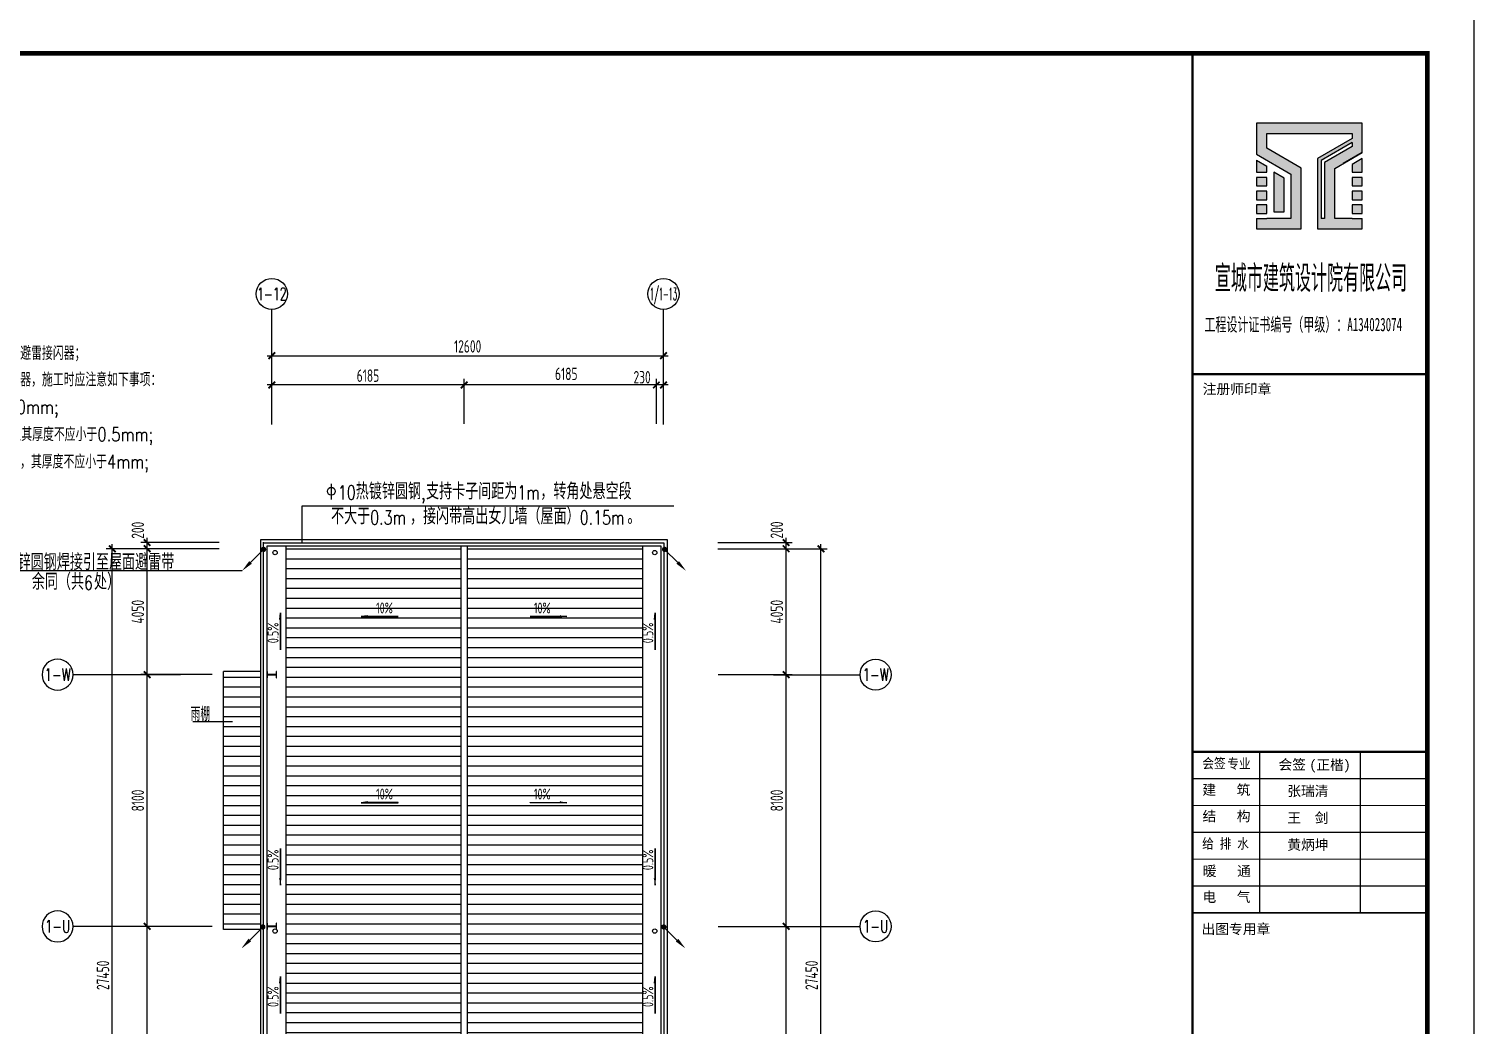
# Model space of a CAD drawing. Extents: x 696723 to 884653, y 341097 to 591307.
# Drawn here: x 792666 to 839159, y 411435 to 443488 of the extents above; entities that cross this region are included whole.
import ezdxf
from ezdxf.enums import TextEntityAlignment as Align

# ---------------------------------------------------------------- set-up
doc = ezdxf.new("R2010")
doc.units = 0
doc.header["$LTSCALE"] = 1000
doc.linetypes.add('30', pattern=[0])
doc.layers.get('0').update_dxf_attribs({"linetype": 'CONTINUOUS'})
doc.layers.get('Defpoints').update_dxf_attribs({"linetype": 'CONTINUOUS'})
for name, color, linetype in [('AXIS', 253, '30'), ('AXIS_NUM', 7, 'CONTINUOUS'), ('BEAM_CON', 3, 'CONTINUOUS'), ('BZ_标准图框', 7, 'CONTINUOUS'), ('DIM', 3, 'CONTINUOUS'), ('E-BL', 1, 'TG_×'), ('E-BZ', 4, 'CONTINUOUS'), ('LWIRE', 4, 'CONTINUOUS'), ('TEL_TEXT', 7, 'CONTINUOUS'), ('TK(图框线)', 45, 'CONTINUOUS'), ('图层3', 7, 'CONTINUOUS'), ('梁原位标注竖向', 7, 'CONTINUOUS')]:
    doc.layers.add(name, color=color, linetype=linetype)
doc.styles.add('_TEL_DIM', font='SIMPLEX', dxfattribs={"width": 0.8, "height": 3.5, "bigfont": 'HZTXT'})
doc.styles.add('HT', font='simhei.ttf')
doc.styles.add('TSSD_Axis', font='Complex.shx', dxfattribs={"width": 0.7, "bigfont": 'hztxt.shx'})
doc.styles.add('TSSD_Dimension', font='Tssdeng.shx', dxfattribs={"width": 0.7, "bigfont": 'hztxt.shx'})
doc.linetypes.add('TG_×', pattern='A,2,["×",_TEL_DIM,S=0.1,R=0,X=0,Y=-0.13],0', length=2)
doc.dimstyles.new('TSSD_100_100$0', dxfattribs={"dimtxt": 300, "dimasz": 100, "dimexe": 100, "dimexo": 300, "dimgap": 100, "dimtad": 1, "dimdec": 0, "dimzin": 0, "dimdsep": 46, "dimtxsty": 'TSSD_Dimension', "dimblk": 'ARCHTICK', "dimcen": 0, "dimdle": 100, "dimclrd": 3, "dimclre": 3, "dimclrt": 7, "dimazin": 0, "dimtfac": 1, "dimtdec": 0, "dimtix": 1, "dimtmove": 2, "dimatfit": 3, "dimldrblk": 'ARCHTICK', "dimfxl": 1, "dimtolj": 1, "dimtzin": 0, "dimarcsym": 0})
pattern_1 = [(0, (828212.65, 454064.3), (9e-14, 317.5), [])]

# ---------------------------------------------------------------- blocks, each defined once
blk = doc.blocks.new('ts_axno')
at = {"color": 0, "linetype": 'ByBlock', "lineweight": -2}
blk.add_circle((0, 0), 0.5, dxfattribs=at)
at = {"color": 0, "linetype": 'ByBlock', "lineweight": -2, "style": 'TSSD_Axis', "width": 0.7}
blk.add_attdef('A', text='', height=0.6, dxfattribs=at).set_placement((0, 0), align=Align.MIDDLE_CENTER)
blk = doc.blocks.new('_ArchTick')
at = {"color": 0, "linetype": 'ByBlock', "const_width": 0.4}
blk.add_lwpolyline([(-0.71, -0.71), (0.71, 0.71)], dxfattribs=at)
blk = doc.blocks.new('*D39')
at = {"layer": 'Defpoints', "color": 0}
for p in [(814435, 414611), (817026, 414611), (814435, 406511)]:
    blk.add_point(p, dxfattribs=at)
at = {"layer": 'DIM', "color": 3, "lineweight": -2}
for p, q in [((817026, 406361), (817026, 414761)), ((814835, 414611), (817226, 414611)), ((814835, 406511), (817226, 406511))]:
    blk.add_line(p, q, dxfattribs=at)
at = {"layer": 'DIM', "color": 3, "lineweight": -2, "xscale": 150, "yscale": 150, "zscale": 150}
for p, rotation in [((817026, 414611), 90), ((817026, 406511), 270)]:
    blk.add_blockref('_ArchTick', p, dxfattribs=dict(at, rotation=rotation))
at = {"layer": 'DIM', "color": 7, "insert": (816726, 410561), "char_height": 400, "attachment_point": 5, "rotation": 90, "style": 'TSSD_Dimension'}
blk.add_mtext('\\A1;8100', dxfattribs=at)
blk = doc.blocks.new('*D40')
at = {"layer": 'Defpoints', "color": 0}
for p in [(814435, 422711), (817026, 422711), (814435, 414611)]:
    blk.add_point(p, dxfattribs=at)
at = {"layer": 'DIM', "color": 3, "lineweight": -2}
for p, q in [((814835, 422711), (817226, 422711)), ((817026, 414461), (817026, 422861)), ((814835, 414611), (817226, 414611))]:
    blk.add_line(p, q, dxfattribs=at)
at = {"layer": 'DIM', "color": 3, "lineweight": -2, "xscale": 150, "yscale": 150, "zscale": 150}
for p, rotation in [((817026, 422711), 90), ((817026, 414611), 270)]:
    blk.add_blockref('_ArchTick', p, dxfattribs=dict(at, rotation=rotation))
at = {"layer": 'DIM', "color": 7, "insert": (816726, 418661), "char_height": 400, "attachment_point": 5, "rotation": 90, "style": 'TSSD_Dimension'}
blk.add_mtext('\\A1;8100', dxfattribs=at)
blk = doc.blocks.new('*D41')
at = {"layer": 'Defpoints', "color": 0}
for p in [(814435, 426761), (817026, 426761), (814435, 422711)]:
    blk.add_point(p, dxfattribs=at)
at = {"layer": 'DIM', "color": 3, "lineweight": -2}
for p, q in [((817026, 422561), (817026, 426911)), ((814835, 426761), (817226, 426761)), ((814835, 422711), (817226, 422711))]:
    blk.add_line(p, q, dxfattribs=at)
at = {"layer": 'DIM', "color": 3, "lineweight": -2, "xscale": 150, "yscale": 150, "zscale": 150}
for p, rotation in [((817026, 426761), 90), ((817026, 422711), 270)]:
    blk.add_blockref('_ArchTick', p, dxfattribs=dict(at, rotation=rotation))
at = {"layer": 'DIM', "color": 7, "insert": (816726, 424736), "char_height": 400, "attachment_point": 5, "rotation": 90, "style": 'TSSD_Dimension'}
blk.add_mtext('\\A1;4050', dxfattribs=at)
blk = doc.blocks.new('*D42')
at = {"layer": 'Defpoints', "color": 0}
for p in [(814735, 426761), (818148, 426761), (814583, 399311)]:
    blk.add_point(p, dxfattribs=at)
at = {"layer": 'DIM', "color": 3, "lineweight": -2}
for p, q in [((818148, 399161), (818148, 426911)), ((815135, 426761), (818348, 426761)), ((814983, 399311), (818348, 399311))]:
    blk.add_line(p, q, dxfattribs=at)
at = {"layer": 'DIM', "color": 3, "lineweight": -2, "xscale": 150, "yscale": 150, "zscale": 150}
for p, rotation in [((818148, 426761), 90), ((818148, 399311), 270)]:
    blk.add_blockref('_ArchTick', p, dxfattribs=dict(at, rotation=rotation))
at = {"layer": 'DIM', "color": 7, "insert": (817848, 413036), "char_height": 400, "attachment_point": 5, "rotation": 90, "style": 'TSSD_Dimension'}
blk.add_mtext('\\A1;27450', dxfattribs=at)
blk = doc.blocks.new('*D43')
at = {"layer": 'Defpoints', "color": 0}
for p in [(813081, 432973), (800481, 430358), (813081, 430358)]:
    blk.add_point(p, dxfattribs=at)
at = {"layer": 'DIM', "color": 3, "lineweight": -2}
for p, q in [((800331, 432973), (813231, 432973)), ((800481, 430758), (800481, 433173)), ((813081, 430758), (813081, 433173))]:
    blk.add_line(p, q, dxfattribs=at)
at = {"layer": 'DIM', "color": 3, "lineweight": -2, "xscale": 150, "yscale": 150, "zscale": 150, "rotation": 180}
blk.add_blockref('_ArchTick', (800481, 432973), dxfattribs=at)
at = {"layer": 'DIM', "color": 3, "lineweight": -2, "xscale": 150, "yscale": 150, "zscale": 150}
blk.add_blockref('_ArchTick', (813081, 432973), dxfattribs=at)
at = {"layer": 'DIM', "color": 7, "insert": (806781, 433273), "char_height": 400, "attachment_point": 5, "style": 'TSSD_Dimension'}
blk.add_mtext('\\A1;12600', dxfattribs=at)
blk = doc.blocks.new('*D45')
at = {"layer": 'Defpoints', "color": 0}
for p in [(796470, 414611), (798960, 414611), (798960, 406511)]:
    blk.add_point(p, dxfattribs=at)
at = {"layer": 'DIM', "color": 3, "lineweight": -2}
for p, q in [((796470, 406361), (796470, 414761)), ((798560, 414611), (796270, 414611)), ((798560, 406511), (796270, 406511))]:
    blk.add_line(p, q, dxfattribs=at)
at = {"layer": 'DIM', "color": 3, "lineweight": -2, "xscale": 150, "yscale": 150, "zscale": 150}
for p, rotation in [((796470, 414611), 90), ((796470, 406511), 270)]:
    blk.add_blockref('_ArchTick', p, dxfattribs=dict(at, rotation=rotation))
at = {"layer": 'DIM', "color": 7, "insert": (796170, 410561), "char_height": 400, "attachment_point": 5, "rotation": 90, "style": 'TSSD_Dimension'}
blk.add_mtext('\\A1;8100', dxfattribs=at)
blk = doc.blocks.new('*D46')
at = {"layer": 'Defpoints', "color": 0}
for p in [(796470, 422711), (798960, 422711), (798960, 414611)]:
    blk.add_point(p, dxfattribs=at)
at = {"layer": 'DIM', "color": 3, "lineweight": -2}
for p, q in [((798560, 422711), (796270, 422711)), ((796470, 414461), (796470, 422861)), ((798560, 414611), (796270, 414611))]:
    blk.add_line(p, q, dxfattribs=at)
at = {"layer": 'DIM', "color": 3, "lineweight": -2, "xscale": 150, "yscale": 150, "zscale": 150}
for p, rotation in [((796470, 422711), 90), ((796470, 414611), 270)]:
    blk.add_blockref('_ArchTick', p, dxfattribs=dict(at, rotation=rotation))
at = {"layer": 'DIM', "color": 7, "insert": (796170, 418661), "char_height": 400, "attachment_point": 5, "rotation": 90, "style": 'TSSD_Dimension'}
blk.add_mtext('\\A1;8100', dxfattribs=at)
blk = doc.blocks.new('*D47')
at = {"layer": 'Defpoints', "color": 0}
for p in [(796470, 426761), (798960, 426761), (798960, 422711)]:
    blk.add_point(p, dxfattribs=at)
at = {"layer": 'DIM', "color": 3, "lineweight": -2}
for p, q in [((796470, 422561), (796470, 426911)), ((798560, 426761), (796270, 426761)), ((798560, 422711), (796270, 422711))]:
    blk.add_line(p, q, dxfattribs=at)
at = {"layer": 'DIM', "color": 3, "lineweight": -2, "xscale": 150, "yscale": 150, "zscale": 150}
for p, rotation in [((796470, 426761), 90), ((796470, 422711), 270)]:
    blk.add_blockref('_ArchTick', p, dxfattribs=dict(at, rotation=rotation))
at = {"layer": 'DIM', "color": 7, "insert": (796170, 424736), "char_height": 400, "attachment_point": 5, "rotation": 90, "style": 'TSSD_Dimension'}
blk.add_mtext('\\A1;4050', dxfattribs=at)
blk = doc.blocks.new('*D48')
at = {"layer": 'Defpoints', "color": 0}
for p in [(795349, 426761), (798660, 426761), (798812, 399311)]:
    blk.add_point(p, dxfattribs=at)
at = {"layer": 'DIM', "color": 3, "lineweight": -2}
for p, q in [((795349, 399161), (795349, 426911)), ((798260, 426761), (795149, 426761)), ((798412, 399311), (795149, 399311))]:
    blk.add_line(p, q, dxfattribs=at)
at = {"layer": 'DIM', "color": 3, "lineweight": -2, "xscale": 150, "yscale": 150, "zscale": 150}
for p, rotation in [((795349, 426761), 90), ((795349, 399311), 270)]:
    blk.add_blockref('_ArchTick', p, dxfattribs=dict(at, rotation=rotation))
at = {"layer": 'DIM', "color": 7, "insert": (795049, 413036), "char_height": 400, "attachment_point": 5, "rotation": 90, "style": 'TSSD_Dimension'}
blk.add_mtext('\\A1;27450', dxfattribs=at)
blk = doc.blocks.new('*D49')
at = {"layer": 'Defpoints', "color": 0}
for p in [(812851, 432031), (812851, 430386), (813081, 430386)]:
    blk.add_point(p, dxfattribs=at)
at = {"layer": 'DIM', "color": 3, "lineweight": -2}
for p, q in [((813231, 432031), (812701, 432031)), ((812851, 430786), (812851, 432231)), ((813081, 430786), (813081, 432231))]:
    blk.add_line(p, q, dxfattribs=at)
at = {"layer": 'DIM', "color": 3, "lineweight": -2, "xscale": 150, "yscale": 150, "zscale": 150, "rotation": 180}
blk.add_blockref('_ArchTick', (812851, 432031), dxfattribs=at)
at = {"layer": 'DIM', "color": 3, "lineweight": -2, "xscale": 150, "yscale": 150, "zscale": 150}
blk.add_blockref('_ArchTick', (813081, 432031), dxfattribs=at)
at = {"layer": 'DIM', "color": 7, "insert": (812393, 432281), "char_height": 400, "attachment_point": 5, "style": 'TSSD_Dimension'}
blk.add_mtext('\\A1;230', dxfattribs=at)
blk = doc.blocks.new('*D50')
at = {"layer": 'Defpoints', "color": 0}
for p in [(800481, 432031), (800481, 430386), (806666, 430386)]:
    blk.add_point(p, dxfattribs=at)
at = {"layer": 'DIM', "color": 3, "lineweight": -2}
for p, q in [((806816, 432031), (800331, 432031)), ((800481, 430786), (800481, 432231)), ((806666, 430786), (806666, 432231))]:
    blk.add_line(p, q, dxfattribs=at)
at = {"layer": 'DIM', "color": 3, "lineweight": -2, "xscale": 150, "yscale": 150, "zscale": 150, "rotation": 180}
blk.add_blockref('_ArchTick', (800481, 432031), dxfattribs=at)
at = {"layer": 'DIM', "color": 3, "lineweight": -2, "xscale": 150, "yscale": 150, "zscale": 150}
blk.add_blockref('_ArchTick', (806666, 432031), dxfattribs=at)
at = {"layer": 'DIM', "color": 7, "insert": (803574, 432331), "char_height": 400, "attachment_point": 5, "style": 'TSSD_Dimension'}
blk.add_mtext('\\A1;6185', dxfattribs=at)
blk = doc.blocks.new('*D54')
at = {"layer": 'Defpoints', "color": 0}
for p in [(806666, 432031), (806666, 430386), (812851, 430386)]:
    blk.add_point(p, dxfattribs=at)
at = {"layer": 'DIM', "color": 3, "lineweight": -2}
for p, q in [((813001, 432031), (806516, 432031)), ((806666, 430786), (806666, 432231)), ((812851, 430786), (812851, 432231))]:
    blk.add_line(p, q, dxfattribs=at)
at = {"layer": 'DIM', "color": 3, "lineweight": -2, "xscale": 150, "yscale": 150, "zscale": 150, "rotation": 180}
blk.add_blockref('_ArchTick', (806666, 432031), dxfattribs=at)
at = {"layer": 'DIM', "color": 3, "lineweight": -2, "xscale": 150, "yscale": 150, "zscale": 150}
blk.add_blockref('_ArchTick', (812851, 432031), dxfattribs=at)
at = {"layer": 'DIM', "color": 7, "insert": (809954, 432389), "char_height": 400, "attachment_point": 5, "style": 'TSSD_Dimension'}
blk.add_mtext('\\A1;6185', dxfattribs=at)
blk = doc.blocks.new('*D55')
at = {"layer": 'Defpoints', "color": 0}
for p in [(796470, 426961), (799182, 426961), (799182, 426761)]:
    blk.add_point(p, dxfattribs=at)
at = {"layer": 'DIM', "color": 3, "lineweight": -2}
for p, q in [((798782, 426961), (796270, 426961)), ((796470, 426611), (796470, 427111)), ((798782, 426761), (796270, 426761))]:
    blk.add_line(p, q, dxfattribs=at)
at = {"layer": 'DIM', "color": 3, "lineweight": -2, "xscale": 150, "yscale": 150, "zscale": 150}
for p, rotation in [((796470, 426961), 90), ((796470, 426761), 270)]:
    blk.add_blockref('_ArchTick', p, dxfattribs=dict(at, rotation=rotation))
at = {"layer": 'DIM', "color": 7, "insert": (796170, 427357), "char_height": 400, "attachment_point": 5, "rotation": 90, "style": 'TSSD_Dimension'}
blk.add_mtext('\\A1;200', dxfattribs=at)
blk = doc.blocks.new('*D56')
at = {"layer": 'Defpoints', "color": 0}
for p in [(814430, 426961), (817026, 426961), (814430, 426761)]:
    blk.add_point(p, dxfattribs=at)
at = {"layer": 'DIM', "color": 3, "lineweight": -2}
for p, q in [((814830, 426961), (817226, 426961)), ((817026, 426611), (817026, 427111)), ((814830, 426761), (817226, 426761))]:
    blk.add_line(p, q, dxfattribs=at)
at = {"layer": 'DIM', "color": 3, "lineweight": -2, "xscale": 150, "yscale": 150, "zscale": 150}
for p, rotation in [((817026, 426961), 90), ((817026, 426761), 270)]:
    blk.add_blockref('_ArchTick', p, dxfattribs=dict(at, rotation=rotation))
at = {"layer": 'DIM', "color": 7, "insert": (816726, 427365), "char_height": 400, "attachment_point": 5, "rotation": 90, "style": 'TSSD_Dimension'}
blk.add_mtext('\\A1;200', dxfattribs=at)
blk = doc.blocks.new('rt34v')
blk.add_hatch(color=4).paths.add_polyline_path([(0, -100), (0, 100), (-8, 100), (-8, 3), (-292, 3), (-292, 100), (-300, 100), (-300, -100), (-292, -100), (-292, -3), (-8, -3), (-8, -100)])
at = {"layer": '图层3', "color": 3}
blk.add_lwpolyline([(0, -100), (0, 100), (-8, 100), (-8, 3), (-292, 3), (-292, 100), (-300, 100), (-300, -100), (-292, -100), (-292, -3), (-8, -3), (-8, -100), (0, -100), (0, 100)], dxfattribs=at)
blk = doc.blocks.new('$TelecSys$00000080')
for p, q in [((-0.7, -0.7), (0, 0)), ((0.104, 0.104), (0.104, 0.104)), ((-0.104, -0.104), (-0.104, -0.104))]:
    blk.add_line(p, q)
at = {"const_width": 0.142}
blk.add_lwpolyline([(0.071, 0, 1), (-0.071, 0, 1)], format="xyb", close=True, dxfattribs=at)
blk.add_solid([(-0.63, -0.77), (-0.77, -0.63), (-1.15, -1.15)])
at = {"width": 0.8, "flags": 9}
blk.add_attdef('A', (0, 0), '', height=0.00002, rotation=180, dxfattribs=at)

msp = doc.modelspace()

# ---------------------------------------------------------------- hatches: boundary and pattern name
h = msp.add_hatch(color=1)
h.paths.add_polyline_path([(835562.8, 440454.9), (832159.5, 440454.9), (832159.5, 439455), (833265.4, 438816.5), (833265.4, 437383.4), (832491.3, 437383.4), (832159.5, 437383.4), (832159.5, 437051.6), (833597.2, 437051.6), (833597.2, 439008.1), (832491.3, 439646.6), (832491.3, 440123.1), (835231, 440123.1), (835231, 439957.3), (834125.1, 439318.8), (834125.1, 437051.6), (835562.8, 437051.6), (835562.8, 437383.4), (835231, 437383.4), (834678.1, 437383.4), (834678.1, 438999.5), (835562.8, 439510.3)])
h.paths.add_polyline_path([(835231, 439701.9), (834346.3, 439191.1), (834346.3, 437383.4), (834235.7, 437383.4), (834235.7, 439254.9), (835231, 439829.6)], flags=16)
h = msp.add_hatch(color=1)
h.paths.add_polyline_path([(835562.8, 439318.8), (835231, 439127.2), (835231, 438876.4), (835562.8, 438876.4)])
h.paths.add_polyline_path([(835231, 438710.5), (835231, 438434), (835562.8, 438434), (835562.8, 438710.5)])
h.paths.add_polyline_path([(835231, 438268.1), (835231, 437991.6), (835562.8, 437991.6), (835562.8, 438268.1)])
h.paths.add_polyline_path([(835562.8, 437549.3), (835562.8, 437825.8), (835231, 437825.8), (835231, 437549.3)])
h.paths.add_polyline_path([(833044.2, 438688.8), (832712.5, 438880.4), (832712.5, 437604.6), (833044.2, 437604.6)])
h.paths.add_polyline_path([(832159.5, 439263.5), (832159.5, 438876.4), (832491.3, 438876.4), (832491.3, 439071.9)])
h.paths.add_polyline_path([(832159.5, 438710.5), (832159.5, 438434), (832491.3, 438434), (832491.3, 438710.5)])
h.paths.add_polyline_path([(832491.3, 437991.6), (832491.3, 438268.1), (832159.5, 438268.1), (832159.5, 437991.6)])
h.paths.add_polyline_path([(832491.3, 437825.8), (832159.5, 437825.8), (832159.5, 437549.3), (832491.3, 437549.3)])
h = msp.add_hatch()
h.set_pattern_fill('ANSI31', color=8, scale=100, angle=315, style=0)
h.set_pattern_definition(pattern_1)
h.paths.add_polyline_path([(809973, 424577.7), (808788.6, 424577.7), (808788.6, 424585.1), (809811, 424585.1), (809760.7, 424602.1)], flags=16)
h.paths.add_polyline_path([(804543.5, 424577.7), (803359, 424577.7), (803571.3, 424602.1), (803521, 424585.1), (804543.5, 424585.1)], flags=16)
h.paths.add_polyline_path([(809811, 410613.2), (809760.7, 410630.2), (809973, 410605.8), (808788.6, 410605.8), (808788.6, 410613.2)], flags=16)
h.paths.add_polyline_path([(809811, 402805.8), (809760.7, 402822.8), (809973, 402798.4), (808788.6, 402798.4), (808788.6, 402805.8)], flags=16)
h.paths.add_polyline_path([(804543.5, 410613.2), (804543.5, 410605.8), (803359, 410605.8), (803571.3, 410630.2), (803521, 410613.2)], flags=16)
h.paths.add_polyline_path([(804543.5, 402805.8), (804543.5, 402798.4), (803359, 402798.4), (803571.3, 402822.8), (803521, 402805.8)], flags=16)
h.paths.add_polyline_path([(808879.4, 424639.1), (809529.6, 424639.1), (809529.6, 425063.1), (808879.4, 425063.1)], flags=24)
h.paths.add_polyline_path([(803802.4, 424639.1), (804452.6, 424639.1), (804452.6, 425063.1), (803802.4, 425063.1)], flags=24)
h.paths.add_polyline_path([(808879.4, 402859.8), (809529.6, 402859.8), (809529.6, 403283.8), (808879.4, 403283.8)], flags=24)
h.paths.add_polyline_path([(808879.4, 410667.1), (809529.6, 410667.1), (809529.6, 411091.2), (808879.4, 411091.2)], flags=24)
h.paths.add_polyline_path([(803802.4, 402859.8), (804452.6, 402859.8), (804452.6, 403283.8), (803802.4, 403283.8)], flags=24)
h.paths.add_polyline_path([(803802.4, 410667.1), (804452.6, 410667.1), (804452.6, 411091.2), (803802.4, 411091.2)], flags=24)
h.paths.add_polyline_path([(800931, 414610.6), (800931, 399210.6), (806566, 399210.6), (806566, 414610.6)])
h.paths.add_polyline_path([(800931, 426760.6), (800931, 422710.6), (806566, 422710.6), (806566, 426760.6)])
h.paths.add_polyline_path([(812401, 422710.6), (812401, 426760.6), (806766, 426760.6), (806766, 422710.6)])
h.paths.add_polyline_path([(812401, 399210.6), (812401, 414610.6), (806766, 414610.6), (806766, 399210.6)])
h = msp.add_hatch()
h.set_pattern_fill('ANSI31', color=0, scale=100, angle=315, style=0)
h.set_pattern_definition(pattern_1)
h.paths.add_polyline_path([(800131, 422810.6), (798931, 422810.6), (798931, 422710.6), (800131, 422710.6)])
h.paths.add_polyline_path([(800131, 422710.6), (798931, 422710.6), (798931, 414610.6), (800131, 414610.6)])
h.paths.add_polyline_path([(800131, 414610.6), (798931, 414610.6), (798931, 414510.6), (800131, 414510.6)])
h = msp.add_hatch()
h.set_pattern_fill('ANSI31', color=8, scale=100, angle=315, style=0)
h.set_pattern_definition(pattern_1)
h.paths.add_polyline_path([(803359, 418590.8), (803571.3, 418615.2), (803521, 418598.2), (804543.5, 418598.2), (804543.5, 418590.8)], flags=16)
h.paths.add_polyline_path([(803802.4, 418652.2), (804452.6, 418652.2), (804452.6, 419076.2), (803802.4, 419076.2)], flags=24)
h.paths.add_polyline_path([(800931, 422710.6), (800931, 414610.6), (806566, 414610.6), (806566, 422710.6)])
h = msp.add_hatch()
h.set_pattern_fill('ANSI31', color=8, scale=100, angle=315, style=0)
h.set_pattern_definition(pattern_1)
h.paths.add_polyline_path([(809811, 418598.2), (809760.7, 418615.2), (809973, 418590.8), (808788.6, 418590.8), (808788.6, 418598.2)], flags=16)
h.paths.add_polyline_path([(808879.4, 418652.2), (809529.6, 418652.2), (809529.6, 419076.2), (808879.4, 419076.2)], flags=24)
h.paths.add_polyline_path([(812401, 414610.6), (812401, 422710.6), (806766, 422710.6), (806766, 414610.6)])

# ---------------------------------------------------------------- linework, layer by layer
at = {"color": 0}
for p, q in [((800931, 426860.6), (800931, 399210.6)), ((806566, 426860.6), (806566, 399210.6)), ((806766, 426860.6), (806766, 399210.6)), ((812401, 426860.6), (812401, 399210.6)), ((798931, 414510.6), (798931, 422810.6)), ((800131, 422810.6), (798931, 422810.6)), ((799218.4, 421195.7), (797934.7, 421195.7)), ((800131, 414510.6), (798931, 414510.6))]:
    msp.add_line(p, q, dxfattribs=at)
for points in [[(834678.1, 437383.4), (834678.1, 438999.5), (835562.8, 439510.3), (835562.8, 440454.9), (832159.5, 440454.9), (832159.5, 439455), (833265.4, 438816.5), (833265.4, 437383.4), (832491.3, 437383.4)], [(832159.5, 437383.4), (832159.5, 437051.6), (833597.2, 437051.6), (833597.2, 439008.1), (832491.3, 439646.6), (832491.3, 440123.1), (835231, 440123.1), (835231, 439957.3), (834125.1, 439318.8), (834125.1, 437051.6), (835562.8, 437051.6), (835562.8, 437383.4)], [(835231, 439829.6), (834235.7, 439254.9), (834235.7, 437383.4)], [(835231, 439829.6), (835231, 439701.9)], [(835231, 439701.9), (834346.3, 439191.1), (834346.3, 437383.4)], [(835562.8, 439510.3), (834947.3, 439154.9)], [(832159.5, 439263.5), (832159.5, 438876.4), (832491.3, 438876.4), (832491.3, 439071.9)], [(832159.5, 439263.5), (832491.3, 439071.9)], [(835231, 439127.2), (835231, 438876.4), (835562.8, 438876.4), (835562.8, 439318.8)], [(835562.8, 439318.8), (835231, 439127.2)], [(832159.5, 437383.4), (832491.3, 437383.4)], [(834346.3, 437383.4), (834235.7, 437383.4)], [(835231, 437383.4), (834678.1, 437383.4)], [(835231, 437383.4), (835562.8, 437383.4)]]:
    msp.add_lwpolyline(points)
for points in [[(832159.5, 438710.5), (832159.5, 438434), (832491.3, 438434), (832491.3, 438710.5)], [(833044.2, 438688.8), (832712.5, 438880.4), (832712.5, 437604.6), (833044.2, 437604.6)], [(835231, 438710.5), (835231, 438434), (835562.8, 438434), (835562.8, 438710.5)], [(832159.5, 438268.1), (832159.5, 437991.6), (832491.3, 437991.6), (832491.3, 438268.1)], [(835231, 438268.1), (835231, 437991.6), (835562.8, 437991.6), (835562.8, 438268.1)], [(832159.5, 437825.8), (832159.5, 437549.3), (832491.3, 437549.3), (832491.3, 437825.8)], [(835231, 437825.8), (835231, 437549.3), (835562.8, 437549.3), (835562.8, 437825.8)]]:
    msp.add_lwpolyline(points, close=True)
at = {"color": 3}
for points in [[(800131, 427060.6), (813200.8, 427060.6), (813200.8, 399010.6), (800131, 399010.6)], [(812992.8, 399210.6), (800331, 399210.6), (800331, 426860.6), (812992.8, 426860.6)]]:
    msp.add_lwpolyline(points, close=True, dxfattribs=at)
at = {"color": 8}
for centre in [(800584.9, 426637.9), (812800.7, 426637.9), (800584.9, 414460), (812800.7, 414460)]:
    msp.add_circle(centre, 68.1, dxfattribs=at)
at = {"layer": 'AXIS', "color": 3, "linetype": 'ByBlock'}
for p, q in [((800481, 431860.4), (800481, 434461.3)), ((813081, 431860.4), (813081, 434461.3)), ((797539.3, 422710.6), (794089.7, 422710.6)), ((816618.8, 422710.6), (819406.6, 422710.6)), ((797539.3, 414610.6), (794089.7, 414610.6)), ((816618.8, 414610.6), (819406.6, 414610.6))]:
    msp.add_line(p, q, dxfattribs=at)
at = {"layer": 'BEAM_CON'}
for points in [[(800764.8, 423514.1), (800757.4, 423514.1), (800757.4, 424536.6), (800740.4, 424486.3), (800764.8, 424698.6), (800764.8, 423514.1), (800757.4, 423514.1)], [(804543.5, 424577.7), (804543.5, 424585.1), (803521, 424585.1), (803571.3, 424602.1), (803359, 424577.7), (804543.5, 424577.7), (804543.5, 424585.1)], [(808788.6, 424577.7), (808788.6, 424585.1), (809811, 424585.1), (809760.7, 424602.1), (809973, 424577.7), (808788.6, 424577.7), (808788.6, 424585.1)], [(812818.3, 423514.1), (812811, 423514.1), (812811, 424536.6), (812793.9, 424486.3), (812818.3, 424698.6), (812818.3, 423514.1), (812811, 423514.1)], [(804543.5, 418590.8), (804543.5, 418598.2), (803521, 418598.2), (803571.3, 418615.2), (803359, 418590.8), (804543.5, 418590.8), (804543.5, 418598.2)], [(808788.6, 418590.8), (808788.6, 418598.2), (809811, 418598.2), (809760.7, 418615.2), (809973, 418590.8), (808788.6, 418590.8), (808788.6, 418598.2)], [(800764.8, 417121.6), (800757.4, 417121.6), (800757.4, 416099.2), (800740.4, 416149.5), (800764.8, 415937.2), (800764.8, 417121.6), (800757.4, 417121.6)], [(812818.3, 417121.6), (812811, 417121.6), (812811, 416099.2), (812793.9, 416149.5), (812818.3, 415937.2), (812818.3, 417121.6), (812811, 417121.6)], [(800764.8, 411809.8), (800757.4, 411809.8), (800757.4, 412832.3), (800740.4, 412781.9), (800764.8, 412994.2), (800764.8, 411809.8), (800757.4, 411809.8)], [(812818.3, 411809.8), (812811, 411809.8), (812811, 412832.3), (812793.9, 412781.9), (812818.3, 412994.2), (812818.3, 411809.8), (812811, 411809.8)]]:
    msp.add_lwpolyline(points, dxfattribs=at)
at = {"layer": 'BZ_标准图框'}
for points, const_width in [([(830098.8, 382700.8), (830098.8, 442700.8)], 75.6), ([(830098.8, 432374.8), (837658.8, 432374.8)], 75.6), ([(830098.8, 420230.8), (837658.8, 420230.8)], 75.6), ([(832258.8, 420230.8), (832258.8, 415046.8)], 37.8), ([(835498.8, 420230.8), (835498.8, 415046.8)], 37.8), ([(837658.8, 419366.8), (830098.8, 419366.8)], 37.8), ([(837658.8, 418502.8), (830098.8, 418502.8)], 37.8), ([(837658.8, 417638.8), (830098.8, 417638.8)], 37.8), ([(837658.8, 416774.8), (830098.8, 416774.8)], 37.8), ([(837658.8, 415910.8), (830098.8, 415910.8)], 37.8), ([(837658.8, 415046.8), (830098.8, 415046.8)], 54)]:
    msp.add_lwpolyline(points, dxfattribs=dict(at, const_width=const_width))
at = {"layer": 'E-BL', "linetype": 'TG_×'}
msp.add_lwpolyline([(800212.1, 426955.2), (813094.9, 426955.2), (813094.9, 399093.1), (800214.7, 399093.1), (800214.7, 426979)], dxfattribs=at)
at = {"layer": 'E-BZ'}
for p, q in [((802395.5, 428847.6), (802395.5, 428348.8)), ((801453.3, 426955.2), (801453.3, 428147.2)), ((801453.3, 428147.2), (813414.5, 428147.2)), ((799524.7, 426051.2), (790473.1, 426051.2))]:
    msp.add_line(p, q, dxfattribs=at)
msp.add_lwpolyline([(750058.8, 381200.8), (839158.8, 381200.8), (839158.8, 444200.8), (750058.8, 444200.8)], close=True, dxfattribs=at)
at = {"layer": 'E-BZ', "const_width": 150}
msp.add_lwpolyline([(753808.8, 382700.8), (837658.8, 382700.8), (837658.8, 442700.8), (753808.8, 442700.8)], close=True, dxfattribs=at)
at = {"layer": 'E-BZ'}
msp.add_circle((802395.5, 428611.3), 126, dxfattribs=at)

# ---------------------------------------------------------------- block references
at = {"color": 0}
for p in [(800631, 422710.6), (800631, 414610.6)]:
    msp.add_blockref('rt34v', p, dxfattribs=at)
at = {"layer": 'AXIS_NUM'}
ref = msp.add_blockref('ts_axno', (800481, 434961.3), dxfattribs=dict(at, xscale=1000, yscale=1000, zscale=1000))
ref.add_attrib('8', '1-12', dxfattribs={"height": 400, "style": 'TSSD_Axis', "width": 0.65}).set_placement((800481, 434961.3), align=Align.MIDDLE_CENTER)
ref = msp.add_blockref('ts_axno', (813081, 434961.3), dxfattribs=dict(at, xscale=1000, yscale=1000, zscale=1000))
ref.add_attrib('8', '1/1-13', dxfattribs={"height": 400, "style": 'TSSD_Axis', "width": 0.4}).set_placement((813081, 434961.3), align=Align.MIDDLE_CENTER)
ref = msp.add_blockref('ts_axno', (793589.7, 422710.6), dxfattribs=dict(at, xscale=-1000, yscale=1000, zscale=1000))
ref.add_attrib('8', '1-W', dxfattribs={"height": 400, "style": 'TSSD_Axis', "width": 0.7}).set_placement((793589.7, 422710.6), align=Align.MIDDLE_CENTER)
ref = msp.add_blockref('ts_axno', (819906.6, 422710.6), dxfattribs=dict(at, xscale=1000, yscale=1000, zscale=1000))
ref.add_attrib('8', '1-W', dxfattribs={"height": 400, "style": 'TSSD_Axis', "width": 0.7}).set_placement((819906.6, 422710.6), align=Align.MIDDLE_CENTER)
ref = msp.add_blockref('ts_axno', (793589.7, 414610.6), dxfattribs=dict(at, xscale=-1000, yscale=1000, zscale=1000))
ref.add_attrib('8', '1-U', dxfattribs={"height": 400, "style": 'TSSD_Axis', "width": 0.7}).set_placement((793589.7, 414610.6), align=Align.MIDDLE_CENTER)
ref = msp.add_blockref('ts_axno', (819906.6, 414610.6), dxfattribs=dict(at, xscale=1000, yscale=1000, zscale=1000))
ref.add_attrib('8', '1-U', dxfattribs={"height": 400, "style": 'TSSD_Axis', "width": 0.7}).set_placement((819906.6, 414610.6), align=Align.MIDDLE_CENTER)
at = {"layer": 'E-BZ', "xscale": 600, "yscale": 600, "zscale": 600}
msp.add_blockref('$TelecSys$00000080', (800214.7, 426741.2), dxfattribs=at)
at = {"layer": 'LWIRE', "yscale": 600, "zscale": 600}
for p, xscale in [((813117.4, 426741.2), -600), ((800192.2, 414591.2), 600), ((813094.9, 414591.2), -600)]:
    msp.add_blockref('$TelecSys$00000080', p, dxfattribs=dict(at, xscale=xscale))

# ---------------------------------------------------------------- texts
at = {"layer": 'BZ_标准图框', "style": 'HT', "width": 0.5}
msp.add_text('宣城市建筑设计院有限公司', height=756, dxfattribs=at).set_placement((833911.4, 435109.2), align=Align.CENTER)
at = {"layer": 'BZ_标准图框', "style": 'HT'}
for s, height, width, p in [('工程设计证书编号（甲级）：A134023074', 432, 0.6, (830483.7, 433762.9)), ('会签', 324, 0.85, (830416.2, 419695.6)), ('专业', 324, 0.85, (831218.4, 419686.3)), ('给 排 水', 324, 0.85, (830411.3, 417113.6))]:
    msp.add_text(s, height=height, dxfattribs=dict(at, width=width)).set_placement(p)
for s, p in [('注册师印章', (830427.7, 431739.2)), ('会签', (832866.4, 419654.1)), ('(正楷)', (833860.9, 419644.1)), ('建   筑', (830416.3, 418844.7)), ('结   构', (830421.3, 417996.7)), ('暖   通', (830431, 416232.5)), ('电   气', (830420.4, 415396)), ('出图专用章', (830391.9, 414364.5))]:
    msp.add_text(s, height=324, dxfattribs=at).set_placement(p)
at = {"layer": 'E-BZ', "style": '_TEL_DIM'}
for s, height, width, p in [('10', 446.25, 0.752941, (802605.5, 428348.8)), ('热镀锌圆钢', 525, 0.8, (803181.5, 428348.8)), ('支持卡子间距为', 525, 0.8, (805441.5, 428348.8)), ('1m', 446.25, 0.752941, (808381.5, 428348.8)), ('，转角处悬空段', 525, 0.8, (809117.5, 428348.8)), (',', 446.2, 0.752941, (805281.5, 428348.8)), ('不大于', 525, 0.8, (802385.4, 427547.2)), ('0.3m', 446.25, 0.752941, (803645.4, 427547.2)), ('，接闪带高出女儿墙（屋面）', 525, 0.8, (804925.4, 427547.2)), ('0.15m', 446.25, 0.752941, (810385.4, 427547.2)), ('。', 525, 0.8, (811921.4, 427547.2)), ('热镀锌圆钢焊接引至屋面避雷带', 525, 0.8, (791462.7, 426073.3)), ('余同（共', 525, 0.8, (792760.5, 425442.1)), ('6', 446.2, 0.752941, (794440.5, 425442.1)), ('处）', 525, 0.8, (794760.5, 425442.1))]:
    msp.add_text(s, height=height, dxfattribs=dict(at, width=width)).set_placement(p)
at = {"layer": 'TEL_TEXT', "color": 4, "style": '_TEL_DIM', "width": 0.8}
for s, p in [('1.接闪器：利用金属屋面做避雷接闪器；', (788095.6, 432836.2)), ('2.利用金属屋面作避雷接闪器，施工时应注意如下事项：', (788095.6, 431985.5)), ('a.彩瓦搭接长度不小于100mm;', (788095.6, 431105.1)), ('b.彩瓦板下面无易燃物品且其厚度不应小于0.5mm;', (788144.5, 430224.8)), ('c.彩瓦板下面有易燃物品时，其厚度不应小于4mm;', (788120, 429344.5))]:
    msp.add_text(s, height=436.67, dxfattribs=at).set_placement(p)
at = {"layer": 'TK(图框线)', "style": 'HT'}
for s, p in [('张瑞清', (833149.7, 418805.4)), ('王  剑', (833149.7, 417941.4)), ('黄炳坤', (833149.7, 417077.4))]:
    msp.add_text(s, height=324, dxfattribs=at).set_placement(p)
at = {"layer": '梁原位标注竖向', "style": 'TSSD_Dimension', "width": 0.7}
for s, height, rotation, p in [('10%%%', 350, 360, (803835.4, 424682.9)), ('10%%%', 350, 0, (808912.4, 424682.9)), ('0.5%%%', 350, 90, (800698.7, 423723.7)), ('0.5%%%', 350, 90, (812752.3, 423723.7)), ('雨棚', 450, 360, (797867.8, 421219.3)), ('10%%%', 350, 360, (803835.4, 418695.9)), ('10%%%', 350, 0, (808912.4, 418695.9)), ('0.5%%%', 350, 90, (800698.7, 416421.9)), ('0.5%%%', 350, 90, (812752.3, 416421.9)), ('0.5%%%', 350, 90, (800698.7, 412019.4)), ('0.5%%%', 350, 90, (812752.3, 412019.4))]:
    msp.add_text(s, height=height, rotation=rotation, dxfattribs=at).set_placement(p)

# ---------------------------------------------------------------- dimensions: what is measured, and where the dimension line sits
at = {"layer": 'DIM'}
dim = msp.add_linear_dim(base=(813081, 432972.8), p1=(800481, 430357.6), p2=(813081, 430357.6), dimstyle='TSSD_100_100$0', override={"dimtxt": 400, "dimasz": 150, "dimexe": 200, "dimexo": 400, "dimdle": 150}, dxfattribs=at)
dim.commit()
dim.dimension.update_dxf_attribs({"geometry": '*D43', "text_midpoint": (806781, 433272.8)})
for base, p1, p2, angle, picture, middle in [((800481, 432030.5), (806666, 430385.7), (800481, 430385.7), 180, '*D50', (803573.5, 432330.5)), ((795348.5, 426760.6), (798812.1, 399310.6), (798659.7, 426760.6), 90, '*D48', (795048.5, 413035.6)), ((796469.9, 426760.6), (798959.7, 422710.6), (798959.7, 426760.6), 90, '*D47', (796169.9, 424735.6)), ((817026.5, 426760.6), (814435.3, 422710.6), (814435.3, 426760.6), 90, '*D41', (816726.5, 424735.6)), ((818147.8, 426760.6), (814582.9, 399310.6), (814735.3, 426760.6), 90, '*D42', (817847.8, 413035.6)), ((796469.9, 422710.6), (798959.7, 414610.6), (798959.7, 422710.6), 90, '*D46', (796169.9, 418660.6)), ((817026.5, 422710.6), (814435.3, 414610.6), (814435.3, 422710.6), 90, '*D40', (816726.5, 418660.6)), ((796469.9, 414610.6), (798959.7, 406510.6), (798959.7, 414610.6), 90, '*D45', (796169.9, 410560.6)), ((817026.5, 414610.6), (814435.3, 406510.6), (814435.3, 414610.6), 90, '*D39', (816726.5, 410560.6))]:
    dim = msp.add_linear_dim(base=base, p1=p1, p2=p2, angle=angle, dimstyle='TSSD_100_100$0', override={"dimtxt": 400, "dimasz": 150, "dimexe": 200, "dimexo": 400, "dimdle": 150}, dxfattribs=at)
    dim.commit()
    dim.dimension.update_dxf_attribs({"geometry": picture, "text_midpoint": middle})
for base, p1, p2, angle, picture, middle in [((806666, 432030.5), (812851, 430385.7), (806666, 430385.7), 180, '*D54', (809954.2, 432389.2)), ((812851, 432030.5), (813081, 430385.7), (812851, 430385.7), 180, '*D49', (812392.8, 432280.5)), ((796469.9, 426960.6), (799181.5, 426760.6), (799181.5, 426960.6), 90, '*D55', (796169.9, 427357.2)), ((817026.5, 426960.6), (814430.4, 426760.6), (814430.4, 426960.6), 90, '*D56', (816726.5, 427364.6))]:
    dim = msp.add_linear_dim(base=base, p1=p1, p2=p2, angle=angle, dimstyle='TSSD_100_100$0', override={"dimtxt": 400, "dimasz": 150, "dimexe": 200, "dimexo": 400, "dimdle": 150}, dxfattribs=at)
    dim.commit()
    dim.dimension.update_dxf_attribs({"geometry": picture, "text_midpoint": middle, "dimtype": 128})

doc.saveas('drawing.dxf')
